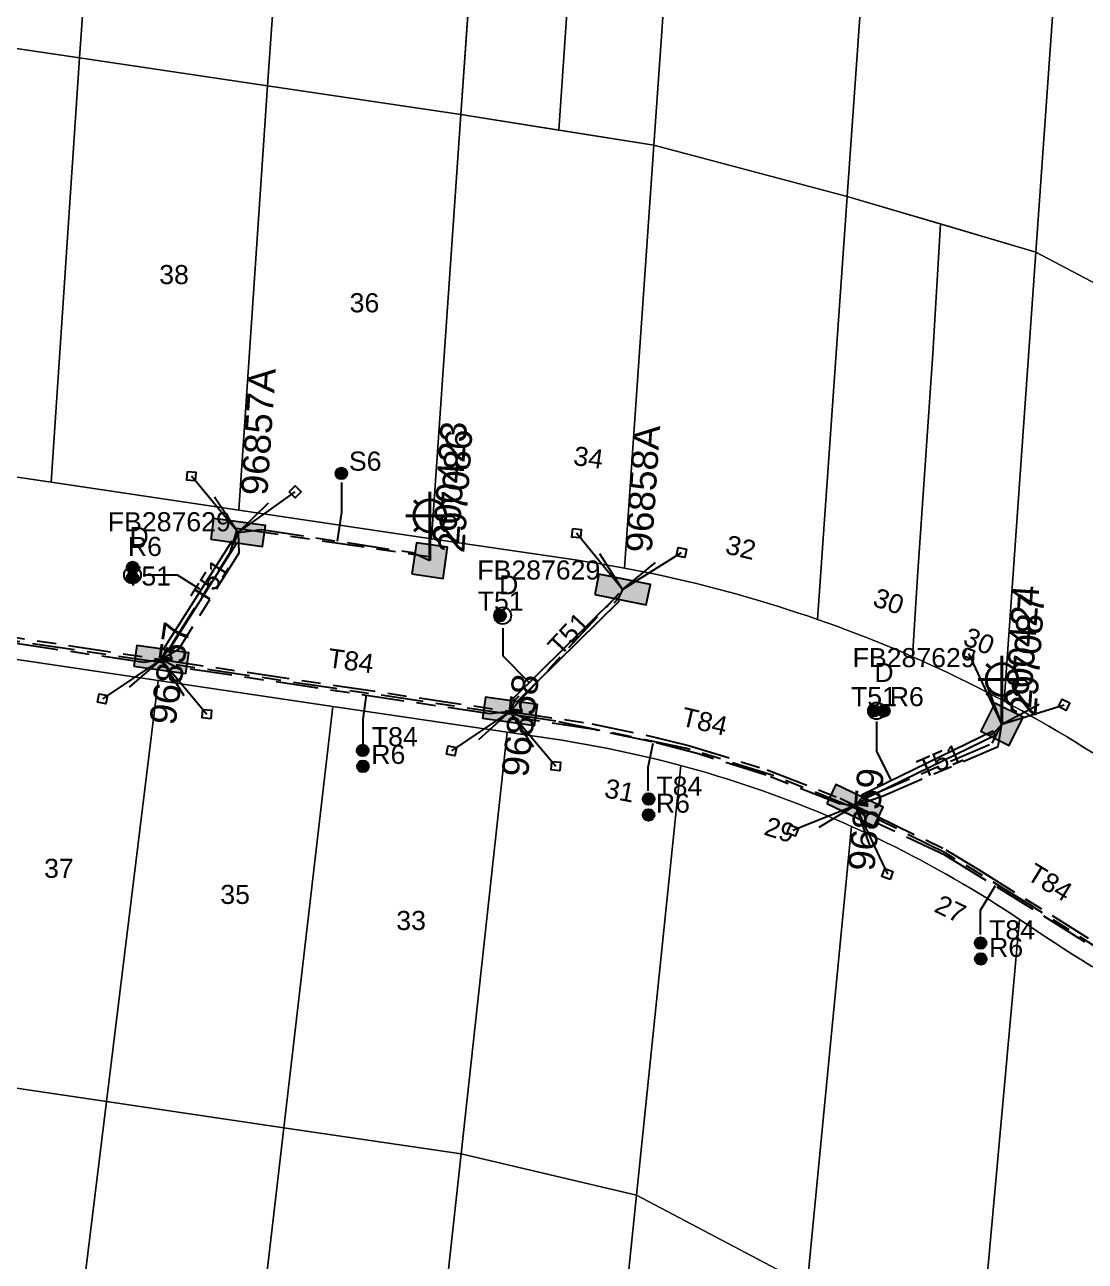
# Model space of a CAD drawing. Header units: metres. Extents: x 282960 to 285195, y 6134329 to 6136665.
# Drawn here: x 283351.6 to 283451.7, y 6135924.3 to 6136041 of the extents above; entities that cross this region are included whole.
import ezdxf
from ezdxf.enums import TextEntityAlignment as Align

# ---------------------------------------------------------------- set-up
doc = ezdxf.new("R2010")
doc.units = ezdxf.units.M
doc.linetypes.add('Cable Exist UG', pattern=[8.2, 4, -1.2, 1.8, -1.2])
doc.layers.get('0').update_dxf_attribs({"color": 6})
doc.layers.add('Cadastre Land Parcels_SP_EXT', color=9, linetype='Continuous', lineweight=5)
doc.layers.add('Cadastre Roads_SP_EXT', color=9, linetype='Continuous', lineweight=5)
for name, color, linetype in [('Duct_SP_EXT', 7, 'Continuous'), ('Equip_SP_SL_EXT', 7, 'Continuous'), ('Mains_LV_EXT', 7, 'Continuous'), ('Mains_SL_EXT', 7, 'Continuous'), ('Services_SP_EXT', 7, 'Continuous'), ('SupportsUG_SP_LV_EXT', 7, 'Continuous'), ('SupportsUG_SP_LV_SL_EXT', 7, 'Continuous'), ('Trench_SP_EXT', 7, 'Continuous')]:
    doc.layers.add(name, color=color, linetype=linetype)
doc.styles.add('COLUMN_LABEL', font='arial.ttf')
doc.styles.add('iecARIAL', font='arial.ttf', dxfattribs={"height": 2})
doc.styles.add('POLE_LABEL', font='arial.ttf')
doc.styles.get("Standard").update_dxf_attribs({"font": 'arial.ttf'})

# ---------------------------------------------------------------- blocks, each defined once
blk = doc.blocks.new('COLUMN_EXT')
blk.add_hatch(color=256).paths.add_polyline_path([(-1.49, 1.48), (-1.49, -1.49), (1.48, -1.49), (1.48, 1.48)])
blk.add_lwpolyline([(-1.49, -1.49), (1.48, -1.49), (1.48, 1.48), (-1.49, 1.48)], close=True)
for tag, height, style, flags, p in [('ASSET_NUM', 2.5, 'COLUMN_LABEL', 8, (2, 2)), ('STRUCTURE_PLANT_NUMBER', 0.2, 'POLE_LABEL', 9, (1.81, 0.03)), ('STREET_CODE', 0.2, 'COLUMN_LABEL', 9, (1.81, -0.2))]:
    blk.add_attdef(tag, text='', height=height, dxfattribs=dict(style=style, flags=flags)).set_placement(p, align=Align.MIDDLE_LEFT)
at = {"flags": 9}
for tag, p in [('COLUMN_TYPE', (1.81, -0.4)), ('OWNED_BY', (1.81, -0.6)), ('STATE', (1.81, -0.8)), ('USAGE', (1.81, -1)), ('LEGEND', (1.81, -1.2)), ('STREETNAME', (1.81, -1.6)), ('SUBURB', (1.81, -1.8)), ('LOCATION', (1.81, -1.4)), ('NOTES', (1.81, -2))]:
    blk.add_attdef(tag, text='', height=0.2, dxfattribs=at).set_placement(p, align=Align.MIDDLE_LEFT)
at = {"flags": 1}
blk.add_attdef('Z', (1.81, -2.35), '', height=0.2, dxfattribs=at)
blk = doc.blocks.new('PILLAR_EXT')
blk.add_hatch(color=256).paths.add_polyline_path([(-2.475, 0.99), (-2.475, -0.99), (2.475, -0.99), (2.475, 0.99)])
blk.add_lwpolyline([(-2.475, -0.99), (2.475, -0.99), (2.475, 0.99), (-2.475, 0.99)], close=True)
at = {"style": 'iecARIAL', "flags": 8}
blk.add_attdef('ASSET_NUM', (1.5, 3.5), '', height=2.5, dxfattribs=at)
for tag, p, flags in [('OWNED_BY', (0, -0.2), 9), ('STATE', (0, -0.4), 9), ('SUPPORT_TYPE', (0, -0.6), 9), ('USAGE', (0, -0.8), 9), ('LEGEND', (0, -1), 9), ('LOCATION', (0, -1.2), 9), ('STREETNAME', (0, -1.8), 9), ('SUBURB', (0, -2), 1), ('NOTES', (0, -1.4), 9), ('PARENT', (0, -1.6), 9)]:
    blk.add_attdef(tag, p, '', height=0.2, dxfattribs=dict(flags=flags))
blk = doc.blocks.new('DUCT_EXT')
blk.add_circle((0, 0.8), 0.8)
at = {"flags": 1}
blk.add_attdef('Z', (0, 0), '', height=0.2, dxfattribs=at)
at = {"flags": 9}
for tag, p in [('DUCT_CODE', (0, 0)), ('XSECT_TYPE', (0, -0.2)), ('STATE', (0, -0.6)), ('FB_REFERENCE', (0, -0.4)), ('NOTES', (0, -0.8))]:
    blk.add_attdef(tag, text='', height=0.2, dxfattribs=at).set_placement(p, align=Align.MIDDLE_LEFT)
blk = doc.blocks.new('SL_LANTERN_EXT')
at = {"lineweight": 40}
for p, q in [((0, 1.97), (0, 6.47)), ((-1.46, 5.68), (-1.06, 5.28)), ((1.46, 5.68), (1.06, 5.28)), ((-2.25, 4.22), (2.25, 4.22)), ((-1.46, 2.76), (-1.06, 3.16)), ((0, 0), (0, 2.72)), ((1.46, 2.76), (1.06, 3.16))]:
    blk.add_line(p, q, dxfattribs=at)
blk.add_circle((0, 4.22), 1.5, dxfattribs=at)
at = {"style": 'iecARIAL', "flags": 8}
blk.add_attdef('ASSET_NUM', (1.5, 1.5), '', height=2.5, dxfattribs=at)
for tag, p, height, flags in [('CONSTRUCTED_VOLTAGE', (0.98, -0.65), 0.2, 9), ('CONTROL_TYPE', (0.98, -0.85), 0.2, 9), ('LANTERN_PURPOSE', (0.98, -1.05), 0.2, 9), ('LANTERN_TYPE', (0.98, -1.25), 0.2, 9), ('LNUMBER', (2.18, -3.25), 2.5, 8), ('OPERATING_VOLTAGE', (0.98, -1.65), 0.2, 9), ('ORIENTATION', (0.98, -1.85), 0.2, 9), ('OWNED_BY', (0.98, -2.05), 0.2, 9), ('STATE', (0.98, -2.25), 0.2, 9), ('NO_PHASES', (0.98, -1.45), 0.2, 9), ('USAGE', (0.98, -2.45), 0.2, 9), ('CEXIST', (0.98, -2.65), 0.2, 9), ('CNEW', (0.98, -2.85), 0.2, 9), ('CNUMBER', (0.98, -3.05), 0.2, 9), ('CREMOVE', (0.98, -3.25), 0.2, 9), ('CREPLACE', (0.98, -3.45), 0.2, 9), ('LKINGHEIGHT', (0.98, -3.65), 0.2, 9), ('LBRACKET', (0.98, -3.85), 0.2, 9), ('LBRACKETVOCAB', (0.98, -4.05), 0.2, 9), ('LCATEGORY', (0.98, -4.25), 0.2, 9), ('LCHARGE1', (0.98, -4.45), 0.2, 9), ('LCHARGE1PERCENT', (0.98, -4.65), 0.2, 9), ('LCHARGE2', (0.98, -4.85), 0.2, 9), ('LCHARGE2PERCENT', (0.98, -5.05), 0.2, 9), ('LCHARGE3', (0.98, -5.25), 0.2, 9), ('LCHARGE3PERCENT', (0.98, -5.45), 0.2, 9), ('LEXIST', (0.98, -5.65), 0.2, 9), ('LLAMP', (0.98, -5.85), 0.2, 9), ('LLAMPVOCAB', (0.98, -6.05), 0.2, 9), ('LMAST', (0.98, -6.25), 0.2, 9), ('LMASTVOCAB', (0.98, -6.45), 0.2, 9), ('LNEW', (0.98, -6.65), 0.2, 9), ('LANTNUMBER', (0.98, -6.85), 0.2, 9), ('LOUTREACH', (0.98, -7.25), 0.2, 9), ('LOUTREACHVOCAB', (0.98, -7.45), 0.2, 9), ('LRATECODE', (0.98, -7.65), 0.2, 9), ('LREMOVE', (0.98, -7.85), 0.2, 9), ('LREPLACE', (0.98, -8.05), 0.2, 9), ('LTYPE', (0.98, -8.25), 0.2, 9), ('STREETNAME', (0.98, -9.25), 0.2, 9), ('SUBURB', (0.98, -9.45), 0.2, 1), ('LTYPEVOCAB', (0.98, -8.45), 0.2, 9), ('LEGEND', (0.98, -8.65), 0.2, 9), ('LOCATION', (0.98, -8.85), 0.2, 9), ('NOTES', (0.98, -9.05), 0.2, 9)]:
    blk.add_attdef(tag, p, '', height=height, dxfattribs=dict(flags=flags))
blk = doc.blocks.new('CCP_EXT')
at = {"flags": 9}
for tag, p in [('STATE', (0, -1.8)), ('LEGEND', (0, -1.4)), ('LIFE_SUPPORT', (0, -1.6)), ('NOTES', (0, -2))]:
    blk.add_attdef(tag, text='', height=0.2, dxfattribs=at).set_placement(p, align=Align.MIDDLE_LEFT)
blk.add_wipeout([(0, 0.57), (0.57, 0), (0, -0.57), (-0.57, 0)])
blk.add_lwpolyline([(-0.57, 0), (0, 0.57), (0.57, 0), (0, -0.57), (-0.57, 0)])
at = {"flags": 1}
blk.add_attdef('Z', (0, 0), '', height=0.2, dxfattribs=at)
at = {"flags": 9}
for tag, p in [('CCP_TYPE', (0, 0)), ('CONSTRUCTED_VOLTAGE', (0, -0.2)), ('OPERATING_VOLTAGE', (0, -0.6)), ('ORIENTATION', (0, -0.8)), ('OWNED_BY', (0, -1)), ('NO_PHASES', (0, -0.4)), ('USAGE', (0, -1.2))]:
    blk.add_attdef(tag, text='', height=0.2, dxfattribs=at).set_placement(p, align=Align.MIDDLE_LEFT)
blk = doc.blocks.new('CABLE_LARGE_EXT')
h = blk.add_hatch(color=256)
edge = h.paths.add_edge_path()
edge.add_arc((0, 0.55), 0.55, 0, 360)
blk.add_circle((0, 0.55), 0.55)
at = {"flags": 1}
blk.add_attdef('Z', (0, 0), '', height=0.2, dxfattribs=at)
at = {"flags": 9}
for tag, p in [('COND_CODE', (0, 0)), ('STATE', (0, -0.4)), ('XSECT_SIZE', (0, -0.6)), ('FB_REFERENCE', (0, -0.2)), ('NOTES', (0, -0.8))]:
    blk.add_attdef(tag, text='', height=0.2, dxfattribs=at).set_placement(p, align=Align.MIDDLE_LEFT)

msp = doc.modelspace()

# ---------------------------------------------------------------- linework, layer by layer
at = {"layer": 'Cadastre Land Parcels_SP_EXT', "linetype": 'Continuous'}
for points in [[(283339.09, 6136040.45), (283356.8, 6136037.83), (283359.62, 6136077.85), (283359.62, 6136077.85), (283351.49, 6136079.05)], [(283463.82, 6136010.64), (283447, 6136019.52), (283444.01, 6135977.14), (283444.86, 6135976.68), (283445.71, 6135976.22), (283446.55, 6135975.74), (283447.39, 6135975.27), (283448.23, 6135974.78), (283449.06, 6135974.29), (283449.89, 6135973.8), (283450.71, 6135973.29), (283451.53, 6135972.78), (283452.35, 6135972.27)], [(283404.92, 6135887.83), (283409.32, 6135930.53), (283409.32, 6135930.53), (283392.78, 6135934.43), (283388.41, 6135894.55)]]:
    msp.add_lwpolyline(points, dxfattribs=at)
for points in [[(283377.35, 6136075.22), (283359.62, 6136077.85), (283356.8, 6136037.83), (283374.53, 6136035.2), (283377.35, 6136075.22)], [(283374.53, 6136035.2), (283392.75, 6136032.5), (283395.57, 6136072.51), (283377.35, 6136075.22), (283374.53, 6136035.2)], [(283404.73, 6136071.16), (283395.58, 6136072.51), (283392.75, 6136032.49), (283402, 6136031.03), (283404.73, 6136071.16)], [(283413.8, 6136069.81), (283404.73, 6136071.16), (283402, 6136031.03), (283410.96, 6136029.61), (283413.8, 6136069.81)], [(283432.19, 6136067.08), (283413.8, 6136069.81), (283410.96, 6136029.61), (283429.2, 6136024.75), (283432.19, 6136067.08)], [(283450.17, 6136064.42), (283432.19, 6136067.08), (283429.2, 6136024.75), (283447, 6136019.52), (283450.17, 6136064.42)], [(283467.56, 6136061.84), (283450.17, 6136064.42), (283447, 6136019.52), (283463.82, 6136010.64), (283467.56, 6136061.84)], [(283336.41, 6136000.41), (283354.11, 6135997.79), (283356.8, 6136037.83), (283339.09, 6136040.45), (283336.41, 6136000.41)], [(283354.11, 6135997.79), (283371.81, 6135995.16), (283374.53, 6136035.2), (283356.8, 6136037.83), (283354.11, 6135997.79)], [(283371.81, 6135995.16), (283390, 6135992.47), (283392.75, 6136032.5), (283374.53, 6136035.2), (283371.81, 6135995.16)], [(283410.96, 6136029.61), (283392.75, 6136032.49), (283390, 6135992.47), (283403.77, 6135990.43), (283404.66, 6135990.29), (283405.54, 6135990.15), (283406.42, 6135990), (283407.31, 6135989.85), (283408.19, 6135989.69), (283410.96, 6136029.61)], [(283429.2, 6136024.75), (283410.96, 6136029.61), (283408.19, 6135989.69), (283409.16, 6135989.5), (283410.13, 6135989.31), (283411.11, 6135989.11), (283412.08, 6135988.9), (283413.05, 6135988.69), (283414.01, 6135988.46), (283414.98, 6135988.23), (283415.94, 6135987.99), (283416.9, 6135987.74), (283417.86, 6135987.49), (283418.82, 6135987.23), (283419.77, 6135986.96), (283420.73, 6135986.68), (283421.68, 6135986.39), (283422.63, 6135986.1), (283423.57, 6135985.8), (283424.52, 6135985.49), (283425.46, 6135985.18), (283426.4, 6135984.86), (283429.2, 6136024.75)], [(283435.83, 6135988.91), (283437.26, 6136009.9), (283438, 6136022.17), (283429.2, 6136024.75), (283426.4, 6135984.86), (283427.3, 6135984.53), (283428.21, 6135984.21), (283429.11, 6135983.87), (283430.01, 6135983.53), (283430.91, 6135983.18), (283431.8, 6135982.83), (283432.7, 6135982.47), (283433.59, 6135982.1), (283434.47, 6135981.72), (283435.35, 6135981.34), (283435.83, 6135988.91)], [(283447, 6136019.52), (283438, 6136022.17), (283437.26, 6136009.9), (283435.83, 6135988.91), (283435.35, 6135981.34), (283436.23, 6135980.95), (283437.11, 6135980.55), (283437.99, 6135980.15), (283438.86, 6135979.74), (283439.72, 6135979.32), (283440.59, 6135978.9), (283441.45, 6135978.47), (283442.31, 6135978.03), (283443.16, 6135977.59), (283444.01, 6135977.14), (283447, 6136019.52)], [(283364.2, 6135979.09), (283347.7, 6135981.54), (283342.56, 6135941.87), (283359.33, 6135939.38), (283364.2, 6135979.09)], [(283380.68, 6135976.65), (283364.2, 6135979.09), (283359.33, 6135939.38), (283376.06, 6135936.9), (283380.68, 6135976.65)], [(283376.06, 6135936.9), (283392.78, 6135934.43), (283397.14, 6135974.21), (283380.68, 6135976.65), (283376.06, 6135936.9)], [(283413.51, 6135971.07), (283412.65, 6135971.3), (283411.8, 6135971.51), (283410.94, 6135971.72), (283410.09, 6135971.93), (283409.23, 6135972.12), (283408.37, 6135972.31), (283407.51, 6135972.5), (283406.64, 6135972.67), (283405.78, 6135972.84), (283404.91, 6135973), (283404.04, 6135973.16), (283403.17, 6135973.31), (283402.3, 6135973.45), (283401.43, 6135973.58), (283397.14, 6135974.21), (283392.78, 6135934.43), (283409.32, 6135930.53), (283413.51, 6135971.07)], [(283429.61, 6135965.33), (283428.79, 6135965.7), (283427.96, 6135966.05), (283427.13, 6135966.41), (283426.3, 6135966.75), (283425.47, 6135967.09), (283424.63, 6135967.42), (283423.79, 6135967.74), (283422.94, 6135968.06), (283422.1, 6135968.37), (283421.25, 6135968.67), (283420.4, 6135968.97), (283419.54, 6135969.25), (283418.69, 6135969.54), (283417.83, 6135969.81), (283416.97, 6135970.08), (283416.11, 6135970.34), (283415.24, 6135970.59), (283414.38, 6135970.83), (283413.51, 6135971.07), (283409.32, 6135930.53), (283425.42, 6135922.03), (283429.61, 6135965.33)], [(283445.46, 6135956.54), (283444.71, 6135957.04), (283443.95, 6135957.54), (283443.18, 6135958.03), (283442.42, 6135958.51), (283441.64, 6135958.99), (283440.87, 6135959.46), (283440.09, 6135959.92), (283439.3, 6135960.38), (283438.52, 6135960.83), (283437.72, 6135961.27), (283436.93, 6135961.71), (283436.13, 6135962.14), (283435.33, 6135962.56), (283434.52, 6135962.98), (283433.71, 6135963.39), (283432.9, 6135963.79), (283432.08, 6135964.18), (283431.26, 6135964.57), (283430.44, 6135964.95), (283429.61, 6135965.33), (283425.42, 6135922.03), (283441.47, 6135912.45), (283445.46, 6135956.54)], [(283461.32, 6135947.06), (283460.4, 6135947.53), (283459.48, 6135948.02), (283458.57, 6135948.51), (283457.66, 6135949), (283456.75, 6135949.51), (283455.85, 6135950.02), (283454.95, 6135950.54), (283454.06, 6135951.06), (283453.17, 6135951.59), (283452.28, 6135952.12), (283451.4, 6135952.67), (283450.52, 6135953.22), (283449.64, 6135953.77), (283448.77, 6135954.33), (283447.9, 6135954.9), (283447.04, 6135955.48), (283446.18, 6135956.06), (283445.46, 6135956.54), (283441.47, 6135912.45), (283457.75, 6135904.84), (283461.32, 6135947.06)], [(283337.43, 6135902.19), (283354.46, 6135899.67), (283359.33, 6135939.38), (283342.56, 6135941.87), (283337.43, 6135902.19)], [(283354.46, 6135899.67), (283371.45, 6135897.15), (283376.06, 6135936.9), (283359.33, 6135939.38), (283354.46, 6135899.67)], [(283392.78, 6135934.43), (283376.06, 6135936.9), (283371.45, 6135897.15), (283385.54, 6135895.06), (283386.12, 6135894.97), (283386.69, 6135894.88), (283387.27, 6135894.77), (283387.84, 6135894.67), (283388.41, 6135894.55), (283392.78, 6135934.43)], [(283425.42, 6135922.03), (283409.32, 6135930.53), (283404.92, 6135887.83), (283405.2, 6135887.65), (283405.47, 6135887.47), (283406.57, 6135886.76), (283407.66, 6135886.05), (283408.77, 6135885.35), (283409.87, 6135884.66), (283410.98, 6135883.98), (283412.1, 6135883.3), (283413.21, 6135882.62), (283414.34, 6135881.96), (283415.46, 6135881.3), (283416.59, 6135880.65), (283417.73, 6135880), (283418.86, 6135879.36), (283420.01, 6135878.73), (283421.15, 6135878.1), (283425.42, 6135922.03)]]:
    msp.add_lwpolyline(points, close=True, dxfattribs=at)
at = {"layer": 'Duct_SP_EXT'}
for p, q in [((283364.71, 6135982.05), (283371.19, 6135992.28)), ((283365.11, 6135981.8), (283371.6, 6135992.02)), ((283371.19, 6135992.28), (283371.39, 6135992.15)), ((283371.6, 6135992.02), (283371.39, 6135992.15)), ((283397.68, 6135977.4), (283407.39, 6135986.94)), ((283407.39, 6135986.94), (283407.56, 6135986.77)), ((283398.02, 6135977.06), (283407.73, 6135986.6)), ((283407.73, 6135986.6), (283407.56, 6135986.77)), ((283364.71, 6135982.05), (283364.91, 6135981.92)), ((283365.11, 6135981.8), (283364.91, 6135981.92)), ((283397.68, 6135977.4), (283397.85, 6135977.23)), ((283398.02, 6135977.06), (283397.85, 6135977.23)), ((283430.55, 6135968.32), (283442.93, 6135974.35)), ((283442.93, 6135974.35), (283443.03, 6135974.13)), ((283443.14, 6135973.92), (283443.03, 6135974.13)), ((283430.76, 6135967.89), (283443.14, 6135973.92)), ((283430.55, 6135968.32), (283430.66, 6135968.11)), ((283430.76, 6135967.89), (283430.66, 6135968.11))]:
    msp.add_line(p, q, dxfattribs=at)
for points in [[(283381.49, 6135997.78), (283381.49, 6135994.97), (283381.08, 6135992.25)], [(283362.86, 6135989.06), (283365.99, 6135989.06), (283368.12, 6135987.75)], [(283396.73, 6135984.03), (283396.73, 6135981.42), (283399.14, 6135978.98)], [(283383.53, 6135973.11), (283383.53, 6135975.44), (283383.87, 6135977.73)], [(283431.97, 6135975.22), (283431.97, 6135972.42), (283433.28, 6135969.75)], [(283410.44, 6135968.68), (283410.44, 6135970.91), (283410.91, 6135973.19)], [(283441.78, 6135955.13), (283441.78, 6135957.42), (283443.19, 6135959.74)]]:
    msp.add_lwpolyline(points, dxfattribs=at)
at = {"layer": 'Mains_LV_EXT', "linetype": 'Cable Exist UG'}
for points in [[(283371.75, 6135993.07), (283371.82, 6135991.11), (283366.12, 6135982.03), (283364.5, 6135981.07)], [(283397.39, 6135976.18), (283408.01, 6135987.68)], [(283331.44, 6135986.06), (283364.5, 6135981.07)], [(283429.94, 6135967.31), (283432.6, 6135968.22), (283443.45, 6135972.88), (283443.79, 6135974.96)]]:
    msp.add_lwpolyline(points, dxfattribs=at)
at = {"layer": 'Mains_SL_EXT', "linetype": 'Cable Exist UG'}
for points in [[(283364.5, 6135981.07), (283365.53, 6135982.56), (283371, 6135991.18), (283371.63, 6135993.21)], [(283371.75, 6135993.07), (283373.95, 6135993.34), (283388.21, 6135991.16), (283389.83, 6135990.41)], [(283364.5, 6135981.07), (283362.86, 6135980.8), (283333.14, 6135985.19), (283331.44, 6135986.06)], [(283429.94, 6135967.31), (283431.41, 6135968.25), (283442.87, 6135973.17), (283443.79, 6135974.96)]]:
    msp.add_lwpolyline(points, dxfattribs=at)
at = {"layer": 'Trench_SP_EXT', "linetype": 'Cable Exist UG'}
for points in [[(283371.75, 6135993.07), (283369.06, 6135997.09)], [(283371.75, 6135993.07), (283374.99, 6135996.21)], [(283371.75, 6135993.07), (283371.39, 6135992.15), (283371.23, 6135991.89)], [(283371.56, 6135993.48), (283389.75, 6135990.79)], [(283408.01, 6135987.68), (283405.47, 6135991.66)], [(283408.01, 6135987.68), (283411.44, 6135990.49)], [(283408.01, 6135987.68), (283407.56, 6135986.77), (283407.18, 6135986.4)], [(283364.43, 6135980.78), (283347.95, 6135983.22), (283331.43, 6135985.67)], [(283365.1, 6135982.22), (283364.91, 6135981.92), (283364.5, 6135981.07)], [(283364.5, 6135981.07), (283361.01, 6135978.05)], [(283364.5, 6135981.07), (283366.95, 6135977.17)], [(283443.79, 6135974.96), (283441.97, 6135979.8)], [(283398.23, 6135977.6), (283397.85, 6135977.23), (283397.39, 6135976.18)], [(283443.79, 6135974.96), (283447.36, 6135976.87)], [(283397.39, 6135976.18), (283393.98, 6135973.07)], [(283397.39, 6135976.18), (283399.95, 6135972.29)], [(283443.79, 6135974.96), (283443.03, 6135974.13), (283442.61, 6135973.93)], [(283430.98, 6135968.27), (283430.66, 6135968.11), (283429.94, 6135967.31)], [(283429.94, 6135967.31), (283426.27, 6135965.06)], [(283429.94, 6135967.31), (283431.63, 6135962.62)]]:
    msp.add_lwpolyline(points, dxfattribs=at)

# ---------------------------------------------------------------- block references
at = {"layer": 'Duct_SP_EXT'}
for name, p in [('CABLE_LARGE_EXT', (283381.49, 6135998.08)), ('DUCT_EXT', (283361.79, 6135988.25)), ('CABLE_LARGE_EXT', (283361.79, 6135988.25)), ('CABLE_LARGE_EXT', (283361.8, 6135989.21)), ('CABLE_LARGE_EXT', (283383.5, 6135971.94)), ('CABLE_LARGE_EXT', (283383.52, 6135970.44)), ('CABLE_LARGE_EXT', (283410.47, 6135967.36)), ('CABLE_LARGE_EXT', (283410.46, 6135965.86)), ('CABLE_LARGE_EXT', (283441.77, 6135953.77)), ('CABLE_LARGE_EXT', (283441.8, 6135952.27))]:
    msp.add_blockref(name, p, dxfattribs=at)
for name, p, rotation in [('DUCT_EXT', (283395.9, 6135985.21), 270.0198163535248), ('CABLE_LARGE_EXT', (283395.9, 6135985.21), 270.0198163535248), ('DUCT_EXT', (283431.16, 6135976.23), 269.9587164389555), ('CABLE_LARGE_EXT', (283431.16, 6135976.23), 269.9587164389555), ('CABLE_LARGE_EXT', (283432.11, 6135976.22), 269.9587164389555)]:
    msp.add_blockref(name, p, dxfattribs=dict(at, rotation=rotation))
at = {"layer": 'Equip_SP_SL_EXT'}
ref = msp.add_blockref('SL_LANTERN_EXT', (283389.83, 6135990.41), dxfattribs=at)
ref.add_attrib('ASSET_NUM', '200423', dxfattribs={"layer": '0', "height": 2.5, "rotation": 86.1479, "style": 'iecARIAL'}).set_placement((283391.33, 6135991.91), align=Align.MIDDLE_LEFT)
ref = msp.add_blockref('SL_LANTERN_EXT', (283443.79, 6135974.96), dxfattribs=at)
ref.add_attrib('ASSET_NUM', '200424', dxfattribs={"layer": '0', "height": 2.5, "rotation": 86.1496, "style": 'iecARIAL'}).set_placement((283445.29, 6135976.46), align=Align.MIDDLE_LEFT)
at = {"layer": 'SupportsUG_SP_LV_EXT'}
ref = msp.add_blockref('PILLAR_EXT', (283371.75, 6135993.07), dxfattribs=dict(at, rotation=352.0928375025829))
ref.add_attrib('ASSET_NUM', '96857A', dxfattribs={"layer": '0', "height": 2.5, "rotation": 86.1481, "style": 'iecARIAL'}).set_placement((283373.25, 6135996.57), align=Align.MIDDLE_LEFT)
ref = msp.add_blockref('PILLAR_EXT', (283408.01, 6135987.68), dxfattribs=dict(at, rotation=348.62289778609))
ref.add_attrib('ASSET_NUM', '96858A', dxfattribs={"layer": '0', "height": 2.5, "rotation": 86.1511, "style": 'iecARIAL'}).set_placement((283409.51, 6135991.18), align=Align.MIDDLE_LEFT)
ref = msp.add_blockref('PILLAR_EXT', (283364.5, 6135981.07), dxfattribs=dict(at, rotation=352.0281728982998))
ref.add_attrib('ASSET_NUM', '96857', dxfattribs={"layer": '0', "height": 2.5, "rotation": 81.6287, "style": 'iecARIAL'}).set_placement((283366, 6135984.57), align=Align.MIDDLE_RIGHT)
ref = msp.add_blockref('PILLAR_EXT', (283397.39, 6135976.18), dxfattribs=dict(at, rotation=171.9894571763339))
ref.add_attrib('ASSET_NUM', '96858', dxfattribs={"layer": '0', "height": 2.5, "rotation": 83.7073, "style": 'iecARIAL'}).set_placement((283398.89, 6135979.68), align=Align.MIDDLE_RIGHT)
ref = msp.add_blockref('PILLAR_EXT', (283429.94, 6135967.31), dxfattribs=dict(at, rotation=334.4320849914725))
ref.add_attrib('ASSET_NUM', '96859', dxfattribs={"layer": '0', "height": 2.5, "rotation": 84.4308, "style": 'iecARIAL'}).set_placement((283431.44, 6135970.81), align=Align.MIDDLE_RIGHT)
at = {"layer": 'SupportsUG_SP_LV_SL_EXT'}
ref = msp.add_blockref('COLUMN_EXT', (283389.83, 6135990.41), dxfattribs=dict(at, rotation=351.8698973817213))
ref.add_attrib('ASSET_NUM', '297086', dxfattribs={"layer": '0', "height": 2.5, "rotation": 86.1479, "style": 'COLUMN_LABEL'}).set_placement((283391.83, 6135991.16), align=Align.MIDDLE_LEFT)
ref = msp.add_blockref('COLUMN_EXT', (283443.79, 6135974.96), dxfattribs=dict(at, rotation=153.3711452433706))
ref.add_attrib('ASSET_NUM', '297087', dxfattribs={"layer": '0', "height": 2.5, "rotation": 86.1496, "style": 'COLUMN_LABEL'}).set_placement((283445.79, 6135975.71), align=Align.MIDDLE_LEFT)

# ---------------------------------------------------------------- texts
at = {"layer": 'Cadastre Land Parcels_SP_EXT'}
for s, p in [('38', (283364.31, 6136016.49)), ('36', (283382.27, 6136013.83)), ('37', (283353.45, 6135960.47)), ('35', (283370.07, 6135958.01)), ('33', (283386.67, 6135955.55))]:
    msp.add_text(s, height=1.8, dxfattribs=at).set_placement(p)
for s, rotation, p in [('34', 351.9116, (283403.29, 6135999.44)), ('32', 346.5177, (283417.6, 6135991.1)), ('30', 341.1587, (283431.5, 6135986.17)), ('30', 337.3406, (283440, 6135982.52)), ('31', 349.1546, (283406.2, 6135968.09)), ('29', 342.4713, (283421.24, 6135964.57)), ('27', 334.238, (283437.29, 6135957.33))]:
    msp.add_text(s, height=1.8, rotation=rotation, dxfattribs=at).set_placement(p)
at = {"layer": 'Duct_SP_EXT'}
for s, p in [('S6', (283382.2, 6135998.89)), ('FB287629', (283359.46, 6135993.17)), ('D', (283361.51, 6135991.77)), ('R6', (283361.35, 6135990.84)), ('FB287629', (283394.31, 6135988.62)), ('T51', (283361.09, 6135988.05)), ('D', (283396.36, 6135987.22)), ('T51', (283394.35, 6135985.67)), ('FB287629', (283429.71, 6135980.35)), ('D', (283431.76, 6135978.95)), ('T51', (283429.55, 6135976.67)), ('R6', (283433.21, 6135976.67)), ('T84', (283384.36, 6135972.89)), ('R6', (283384.31, 6135971.22)), ('T84', (283411.2, 6135968.23)), ('R6', (283411.15, 6135966.62)), ('T84', (283442.58, 6135954.67)), ('R6', (283442.58, 6135953.01))]:
    msp.add_text(s, height=1.8, dxfattribs=at).set_placement(p)
at = {"layer": 'Mains_LV_EXT'}
for s, rotation, p in [('T51', 57.753, (283368.69, 6135986.11)), ('T51', 47.2322, (283402.12, 6135981.3)), ('T84', 352.0145, (283380.11, 6135980.36)), ('T84', 346.735, (283413.42, 6135974.85)), ('T51', 23.4509, (283436.32, 6135969.82)), ('T84', 328.5019, (283445.99, 6135960.41))]:
    msp.add_text(s, height=1.8, rotation=rotation, dxfattribs=at).set_placement(p)

# ---------------------------------------------------------------- next in the draw order: block references
at = {"layer": 'Services_SP_EXT'}
for p, rotation in [((283367.34, 6135998.37), 310.4402691374314), ((283403.68, 6135992.98), 309.5437080989602), ((283413.57, 6135991.17), 212.9680428507459), ((283440.68, 6135981.64), 295.2627647727845), ((283358.95, 6135977.36), 33.85650979623023), ((283368.8, 6135975.92), 129.9925679908135), ((283449.66, 6135976.8), 197.5977703931173), ((283391.87, 6135972.46), 34.08223962246807), ((283401.72, 6135971.02), 129.9589796602988), ((283424.07, 6135964.93), 22.21323810468981), ((283432.99, 6135960.83), 115.4212044276034)]:
    msp.add_blockref('CCP_EXT', p, dxfattribs=dict(at, rotation=rotation))
msp.add_blockref('CCP_EXT', (283377.14, 6135996.9), dxfattribs=at)

# ---------------------------------------------------------------- next in the draw order: linework, layer by layer
at = {"layer": 'Cadastre Roads_SP_EXT', "linetype": 'Continuous'}
for points in [[(283452.35, 6135972.27), (283451.53, 6135972.78), (283450.71, 6135973.29), (283449.89, 6135973.8), (283449.06, 6135974.29), (283448.23, 6135974.78), (283447.39, 6135975.27), (283446.55, 6135975.74), (283445.71, 6135976.22), (283444.86, 6135976.68), (283444.01, 6135977.14), (283443.16, 6135977.59), (283442.31, 6135978.03), (283441.45, 6135978.47), (283440.59, 6135978.9), (283439.72, 6135979.32), (283438.86, 6135979.74), (283437.99, 6135980.15), (283437.11, 6135980.55), (283436.23, 6135980.95), (283435.35, 6135981.34), (283434.47, 6135981.72), (283433.59, 6135982.1), (283432.7, 6135982.47), (283431.8, 6135982.83), (283430.91, 6135983.18), (283430.01, 6135983.53), (283429.11, 6135983.87), (283428.21, 6135984.21), (283427.3, 6135984.53), (283426.4, 6135984.86), (283425.46, 6135985.18), (283424.52, 6135985.49), (283423.57, 6135985.8), (283422.63, 6135986.1), (283421.68, 6135986.39), (283420.73, 6135986.68), (283419.77, 6135986.96), (283418.82, 6135987.23), (283417.86, 6135987.49), (283416.9, 6135987.74), (283415.94, 6135987.99), (283414.98, 6135988.23), (283414.01, 6135988.46), (283413.05, 6135988.69), (283412.08, 6135988.9), (283411.11, 6135989.11), (283410.13, 6135989.31), (283409.16, 6135989.5), (283408.19, 6135989.69), (283407.31, 6135989.85), (283406.42, 6135990), (283405.54, 6135990.15), (283404.66, 6135990.29), (283403.77, 6135990.43), (283390, 6135992.47), (283371.81, 6135995.16), (283354.11, 6135997.79), (283336.41, 6136000.41)], [(283347.7, 6135981.54), (283364.2, 6135979.1), (283380.68, 6135976.65), (283397.14, 6135974.21), (283401.43, 6135973.58), (283402.3, 6135973.45), (283403.17, 6135973.31), (283404.04, 6135973.16), (283404.91, 6135973), (283405.78, 6135972.84), (283406.64, 6135972.67), (283407.51, 6135972.5), (283408.37, 6135972.31), (283409.23, 6135972.12), (283410.09, 6135971.93), (283410.94, 6135971.72), (283411.8, 6135971.51), (283412.65, 6135971.3), (283413.51, 6135971.07), (283414.38, 6135970.83), (283415.24, 6135970.59), (283416.11, 6135970.34), (283416.97, 6135970.08), (283417.83, 6135969.81), (283418.69, 6135969.54), (283419.54, 6135969.25), (283420.4, 6135968.97), (283421.25, 6135968.67), (283422.1, 6135968.37), (283422.94, 6135968.06), (283423.79, 6135967.74), (283424.63, 6135967.42), (283425.47, 6135967.09), (283426.3, 6135966.75), (283427.13, 6135966.41), (283427.96, 6135966.05), (283428.79, 6135965.7), (283429.61, 6135965.33), (283430.44, 6135964.95), (283431.26, 6135964.57), (283432.08, 6135964.18), (283432.9, 6135963.79), (283433.71, 6135963.39), (283434.52, 6135962.98), (283435.33, 6135962.56), (283436.13, 6135962.14), (283436.93, 6135961.71), (283437.72, 6135961.27), (283438.52, 6135960.83), (283439.3, 6135960.38), (283440.09, 6135959.92), (283440.87, 6135959.46), (283441.64, 6135958.99), (283442.42, 6135958.51), (283443.18, 6135958.03), (283443.95, 6135957.54), (283444.71, 6135957.04), (283445.46, 6135956.54), (283446.18, 6135956.06), (283447.04, 6135955.48), (283447.9, 6135954.9), (283448.77, 6135954.33), (283449.64, 6135953.77), (283450.52, 6135953.22), (283451.4, 6135952.67), (283452.28, 6135952.12)]]:
    msp.add_lwpolyline(points, dxfattribs=at)
at = {"layer": 'Mains_LV_EXT', "linetype": 'Cable Exist UG'}
for points in [[(283364.5, 6135981.07), (283397.39, 6135976.18)], [(283397.39, 6135976.18), (283405.11, 6135975.01), (283410.66, 6135973.83), (283414.23, 6135972.96), (283421.65, 6135970.67), (283428.52, 6135967.98), (283429.94, 6135967.31)], [(283429.94, 6135967.31), (283431.93, 6135966.33), (283438.51, 6135963.12), (283441.58, 6135961.25), (283456.27, 6135952.09), (283461.95, 6135949.01)]]:
    msp.add_lwpolyline(points, dxfattribs=at)
at = {"layer": 'Mains_SL_EXT', "linetype": 'Cable Exist UG'}
for points in [[(283397.39, 6135976.18), (283395.5, 6135975.94), (283365.84, 6135980.38), (283364.5, 6135981.07)], [(283429.94, 6135967.31), (283428.48, 6135967.44), (283421.57, 6135970.17), (283415.04, 6135972.19), (283410.79, 6135973.3), (283405.33, 6135974.47), (283398.9, 6135975.45), (283397.39, 6135976.18)], [(283461.95, 6135949.01), (283460.04, 6135949.4), (283456.01, 6135951.65), (283451.13, 6135954.72), (283446.74, 6135957.48), (283441.82, 6135960.51), (283438.4, 6135962.62), (283431.09, 6135966.06), (283429.94, 6135967.31)]]:
    msp.add_lwpolyline(points, dxfattribs=at)
at = {"layer": 'Services_SP_EXT'}
for points in [[(283371.75, 6135993.07), (283367.34, 6135998.37)], [(283371.75, 6135993.07), (283377.14, 6135996.9)], [(283408.01, 6135987.68), (283403.68, 6135992.98)], [(283408.01, 6135987.68), (283413.57, 6135991.17)], [(283364.5, 6135981.07), (283358.95, 6135977.36)], [(283364.5, 6135981.07), (283368.8, 6135975.92)], [(283443.79, 6135974.96), (283440.68, 6135981.64)], [(283443.79, 6135974.96), (283449.66, 6135976.8)], [(283397.39, 6135976.18), (283391.87, 6135972.46)], [(283397.39, 6135976.18), (283401.72, 6135971.02)], [(283429.94, 6135967.31), (283424.07, 6135964.93)], [(283429.94, 6135967.31), (283432.99, 6135960.83)]]:
    msp.add_lwpolyline(points, dxfattribs=at)
at = {"layer": 'Trench_SP_EXT', "linetype": 'Cable Exist UG'}
for points in [[(283397.31, 6135975.91), (283380.93, 6135978.33), (283364.45, 6135980.78), (283364.43, 6135980.78)], [(283429.88, 6135967.05), (283422.21, 6135970.14), (283413.93, 6135972.72), (283401.73, 6135975.25), (283397.39, 6135975.9), (283397.31, 6135975.91)], [(283462.14, 6135948.55), (283454.52, 6135952.76), (283447.12, 6135957.48), (283446.38, 6135957.97), (283438.5, 6135962.79), (283430.31, 6135966.88), (283429.88, 6135967.05)]]:
    msp.add_lwpolyline(points, dxfattribs=at)

doc.saveas('drawing.dxf')
